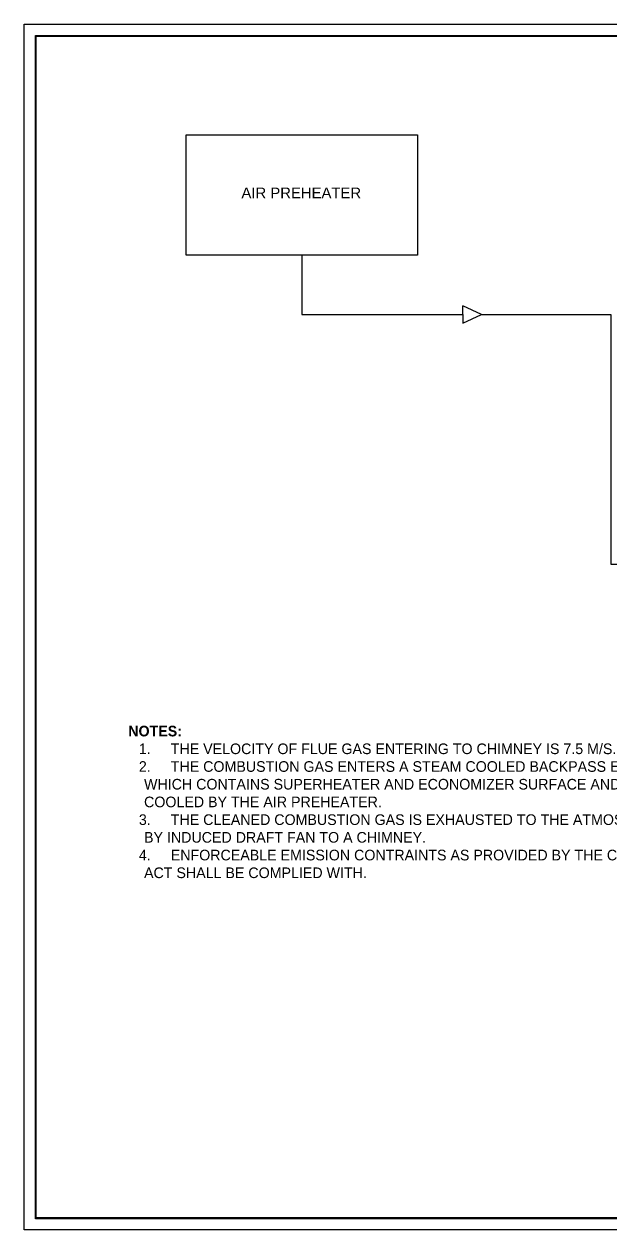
# Model space of a CAD drawing. Header units: inches. Extents: x 10 to 58978, y 5 to 41295.
# Drawn here: x 10 to 20087, y 5 to 41295 of the extents above; entities that cross this region are included whole.
import ezdxf

# ---------------------------------------------------------------- set-up
doc = ezdxf.new("R2010")
doc.units = ezdxf.units.IN
doc.header["$MEASUREMENT"] = 0
for name, color, linetype in [('AR-GYPSUM WALL', 8, 'Continuous'), ('FRAME', 6, 'Continuous'), ('PDF3_Text', 7, 'Continuous')]:
    doc.layers.add(name, color=color, linetype=linetype)
doc.layers.add('schematic lines', color=110, linetype='Continuous', lineweight=25)
doc.styles.add('PDF Arial', font='arial.ttf')
doc.styles.add('PDF Century Gothic', font='GOTHIC.TTF')

# ---------------------------------------------------------------- blocks, each defined once
blk = doc.blocks.new('AHHMS TEMPLATE')
at = {"layer": 'FRAME'}
for points in [[(-1546387, 77509), (-1546387, 118799), (-1487419, 118799), (-1487419, 77509)], [(-1546387, 118799), (-1487419, 118799), (-1487419, 77509), (-1546387, 77509)], [(-1546002, 77893), (-1546002, 118415), (-1487804, 118415), (-1487804, 77893)], [(-1545990, 77906), (-1545990, 118402), (-1487816, 118402), (-1487816, 77906)], [(-1545977, 77919), (-1545977, 118389), (-1487829, 118389), (-1487829, 77919)]]:
    blk.add_lwpolyline(points, close=True, dxfattribs=at)
at = {"layer": 'FRAME', "color": 6, "const_width": 25.6}
blk.add_lwpolyline([(-1487816, 118402), (-1487816, 77906), (-1545990, 77906), (-1545990, 118402)], close=True, dxfattribs=at)

msp = doc.modelspace()

# ---------------------------------------------------------------- linework, layer by layer
at = {"layer": 'AR-GYPSUM WALL', "color": 7}
for p, q in [((5560, 37507), (13473, 37507)), ((5560, 33386), (5560, 37507)), ((13473, 37507), (13473, 33386)), ((13473, 33386), (5560, 33386)), ((9516, 33386), (9516, 31352)), ((15024, 31352), (15024, 31652)), ((15658, 31352), (15024, 31652)), ((9516, 31352), (15024, 31352)), ((15024, 31352), (15024, 31052)), ((15024, 31052), (15658, 31352)), ((15658, 31352), (20087, 31352)), ((20087, 31352), (20087, 22799)), ((20087, 22799), (23324, 22799))]:
    msp.add_line(p, q, dxfattribs=at)

# ---------------------------------------------------------------- block references
at = {"layer": 'schematic lines'}
msp.add_blockref('AHHMS TEMPLATE', (1546397, -77504), dxfattribs=at)

# ---------------------------------------------------------------- texts
at = {"layer": 'PDF3_Text', "char_height": 363.82, "attachment_point": 7}
for s, insert, style in [('AIR PREHEATER', (7446, 35334), 'PDF Arial'), ('\\pxqj;{\\fCentury Gothic|b1|i0|c0|p34;NOTES:}\\P\\pi-0.73012,l1.73012,t1.73012;1.^ITHE VELOCITY OF FLUE GAS ENTERING TO CHIMNEY IS 7.5 M/S.\\P2.^ITHE COMBUSTION GAS ENTERS A STEAM COOLED BACKPASS ENCLOSURE\\P\\pi0,l0,tz;    WHICH CONTAINS SUPERHEATER AND ECONOMIZER SURFACE AND THEN\\P    COOLED BY THE AIR PREHEATER.\\P\\pi-0.73012,l1.73012,t1.73012;3.^ITHE CLEANED COMBUSTION GAS IS EXHAUSTED TO THE ATMOSPHERE \\P\\pi0,l0,tz;    BY INDUCED DRAFT FAN TO A CHIMNEY.\\P\\pi-0.73012,l1.73012,t1.73012;4.^IENFORCEABLE EMISSION CONTRAINTS AS PROVIDED BY THE CLEAN AIR\\P\\pi0,l0,tz;    ACT SHALL BE COMPLIED WITH.', (3573, 12047), 'PDF Century Gothic')]:
    msp.add_mtext(s, dxfattribs=dict(at, insert=insert, style=style))

doc.saveas('drawing.dxf')
